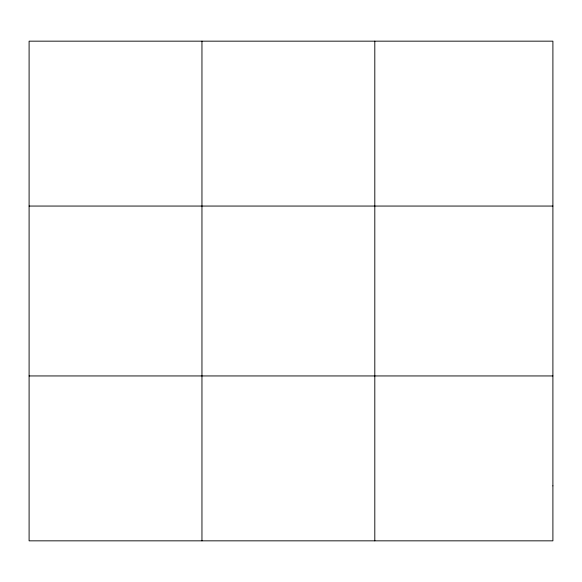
<?xml version="1.0" encoding="UTF-8"?>
<svg xmlns="http://www.w3.org/2000/svg" width="582" height="582" viewBox="0 0 582 582"><rect width="100%" height="100%" fill="white"/><g stroke="black" fill="none" stroke-linecap="round" stroke-linejoin="round"><path stroke-width="0.87" d="M201.954 540.838L201.954 41.162M374.808 540.838L374.808 41.162M29.1 206.057L552.9 206.057M29.1 375.943L552.9 375.943M552.9 485.868L552.9 540.838L29.1 540.838L29.1 41.162L552.9 41.162L552.9 485.868"/></g></svg>
